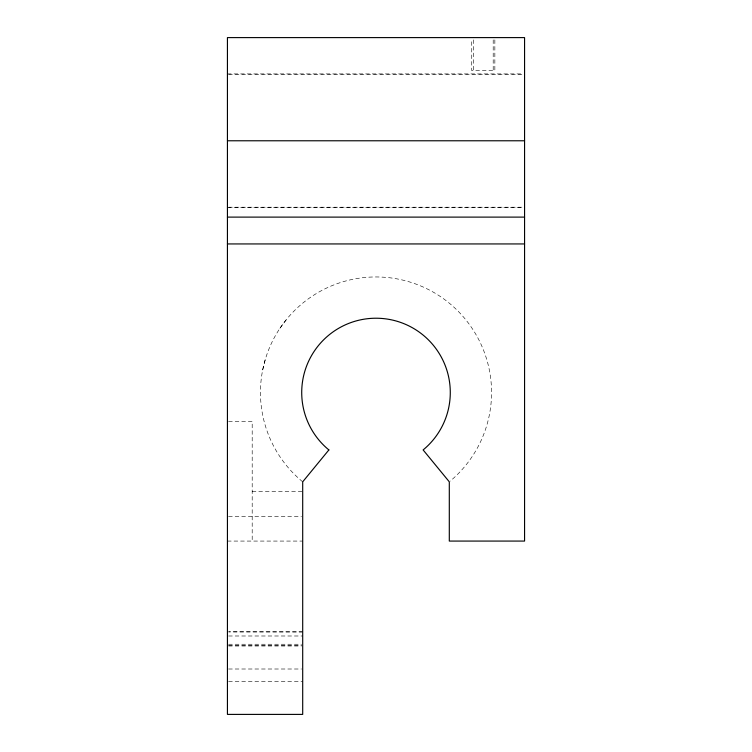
<?xml version="1.0" encoding="UTF-8"?>
<svg xmlns="http://www.w3.org/2000/svg" width="752" height="752" viewBox="0 0 752 752"><rect width="100%" height="100%" fill="white"/><g stroke="black" fill="none" stroke-linecap="round" stroke-linejoin="round"><path stroke-width="0.56" stroke-dasharray="3.76 2.82" d="M262.674 369.965L265.428 358.967M279.923 328.314L286.681 319.205M227.433 73.912L523.392 73.912M228.608 74.326L524.567 74.326M228.608 207.214L524.567 207.214M227.433 207.627L523.392 207.627M228.561 421.393L252.193 421.393L252.193 541.073M252.193 491.554L302.699 491.554M228.561 516.314L301.524 516.314M227.433 541.073L302.699 541.073M228.589 635.995L302.699 635.995M228.589 644.248L301.533 644.248M228.589 645.818L301.533 645.818M228.589 645.902L301.533 645.902M228.589 669.007L301.533 669.007M228.589 681.387L302.699 681.284M494.854 39.875L494.854 70.613L471.739 70.613L471.739 39.875M493.199 39.875L493.199 70.613M473.393 39.875L473.393 70.613M302.699 481.825A115.554 115.554 0 0 1 291.409 313.791A115.554 115.554 0 0 1 459.82 312.964A115.554 115.554 0 0 1 450.175 481.111M302.699 631.868L228.589 631.868L302.699 631.962"/><path stroke-width="1.13" d="M227.433 140.774L524.567 140.774M227.433 217.112L524.567 217.112M227.433 243.939L524.567 243.939M328.878 449.931L302.699 481.825L302.699 714.4L227.433 714.4L227.433 37.6L524.567 37.6L524.567 541.073L449.301 541.073L449.301 481.825L423.122 449.931A74.279 74.279 0 0 0 430.219 341.728A74.279 74.279 0 0 0 321.781 341.728A74.279 74.279 0 0 0 328.878 449.931"/></g></svg>
